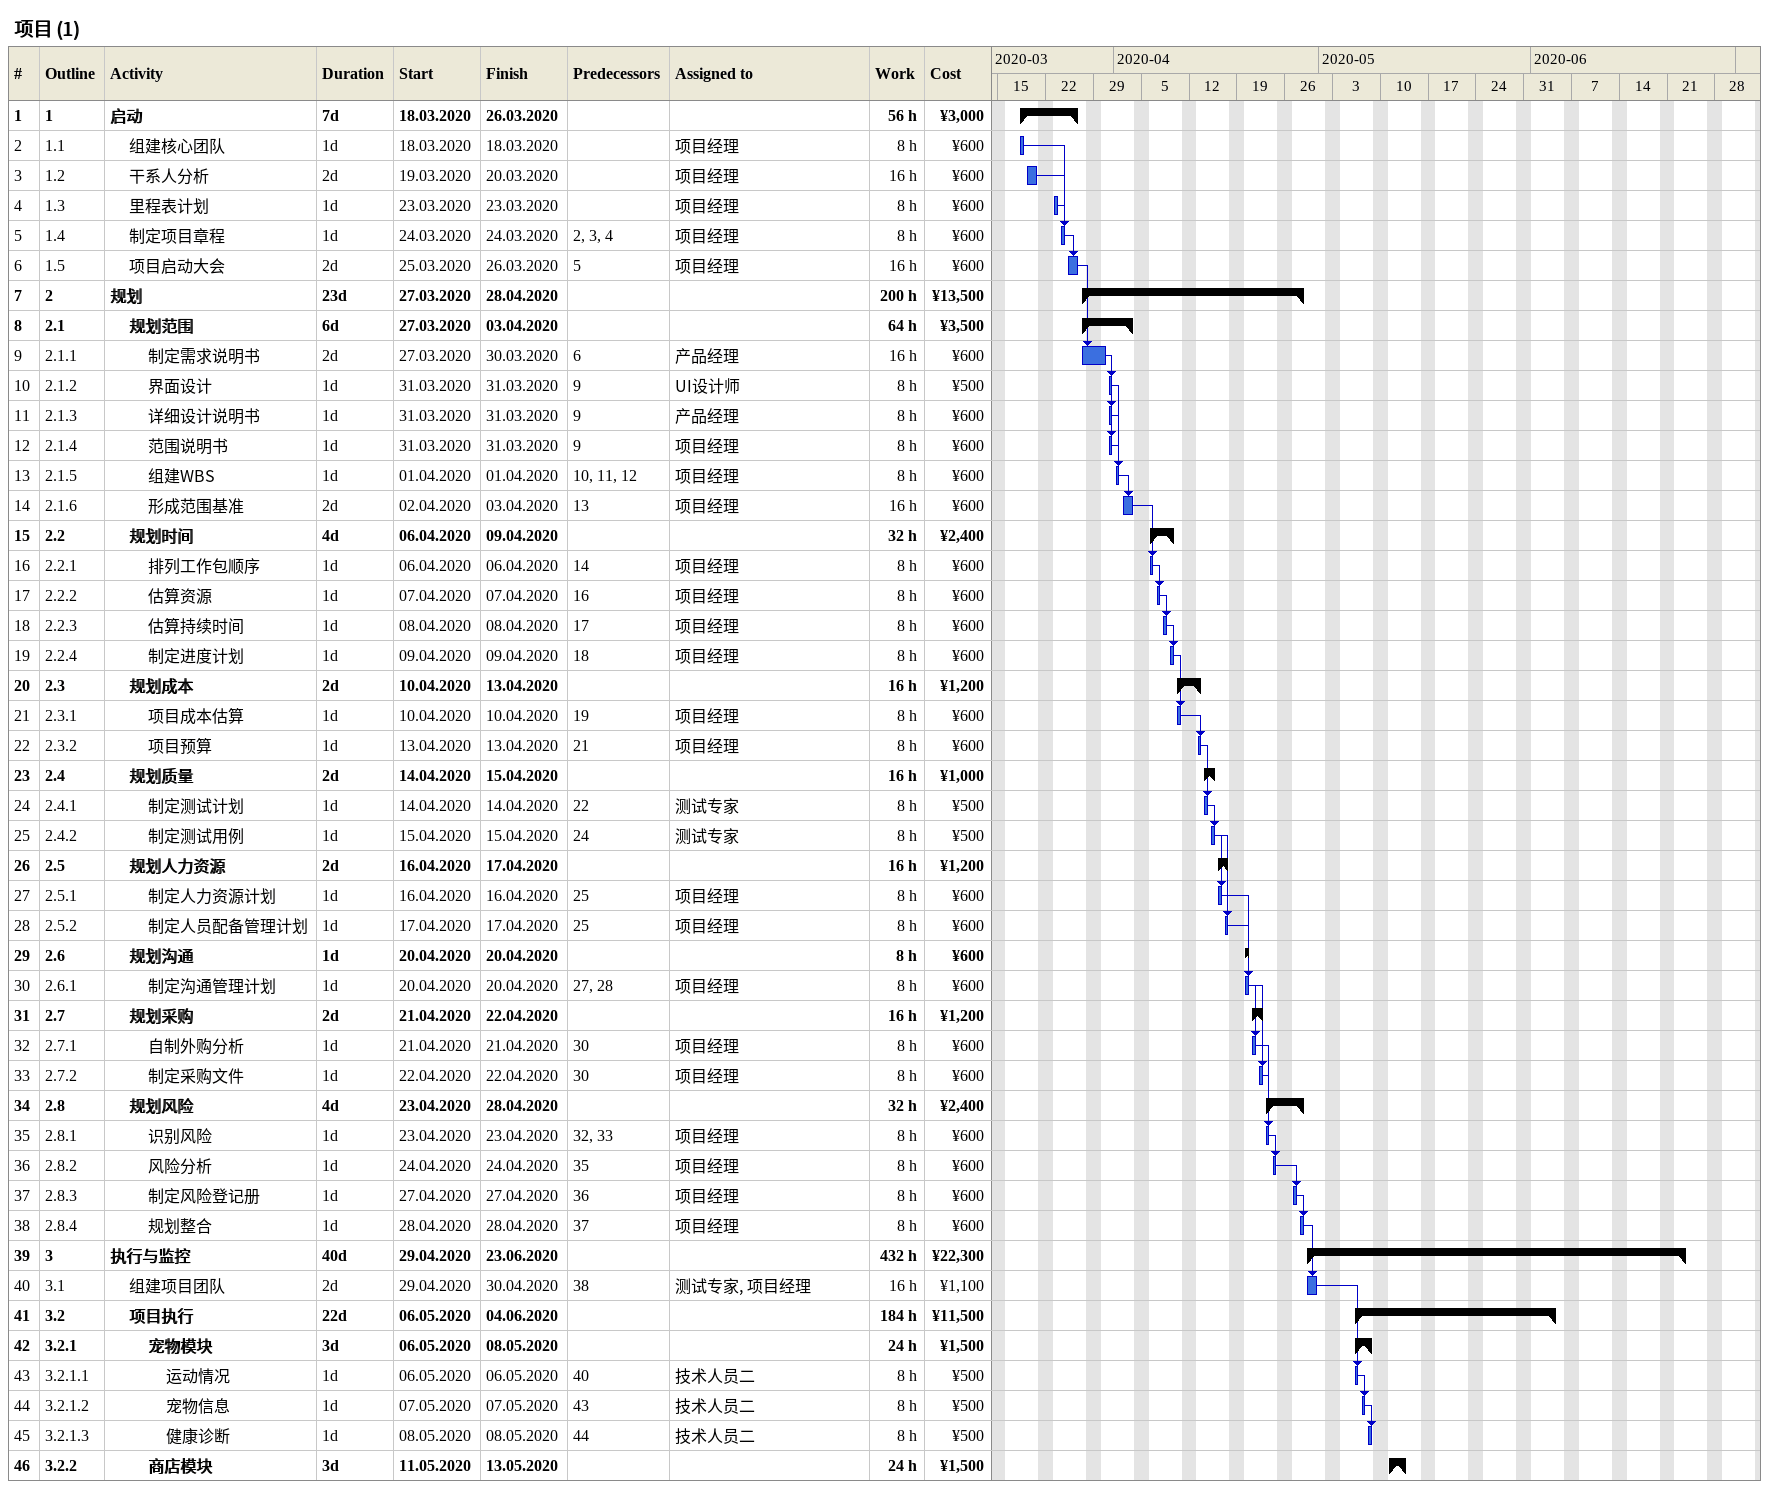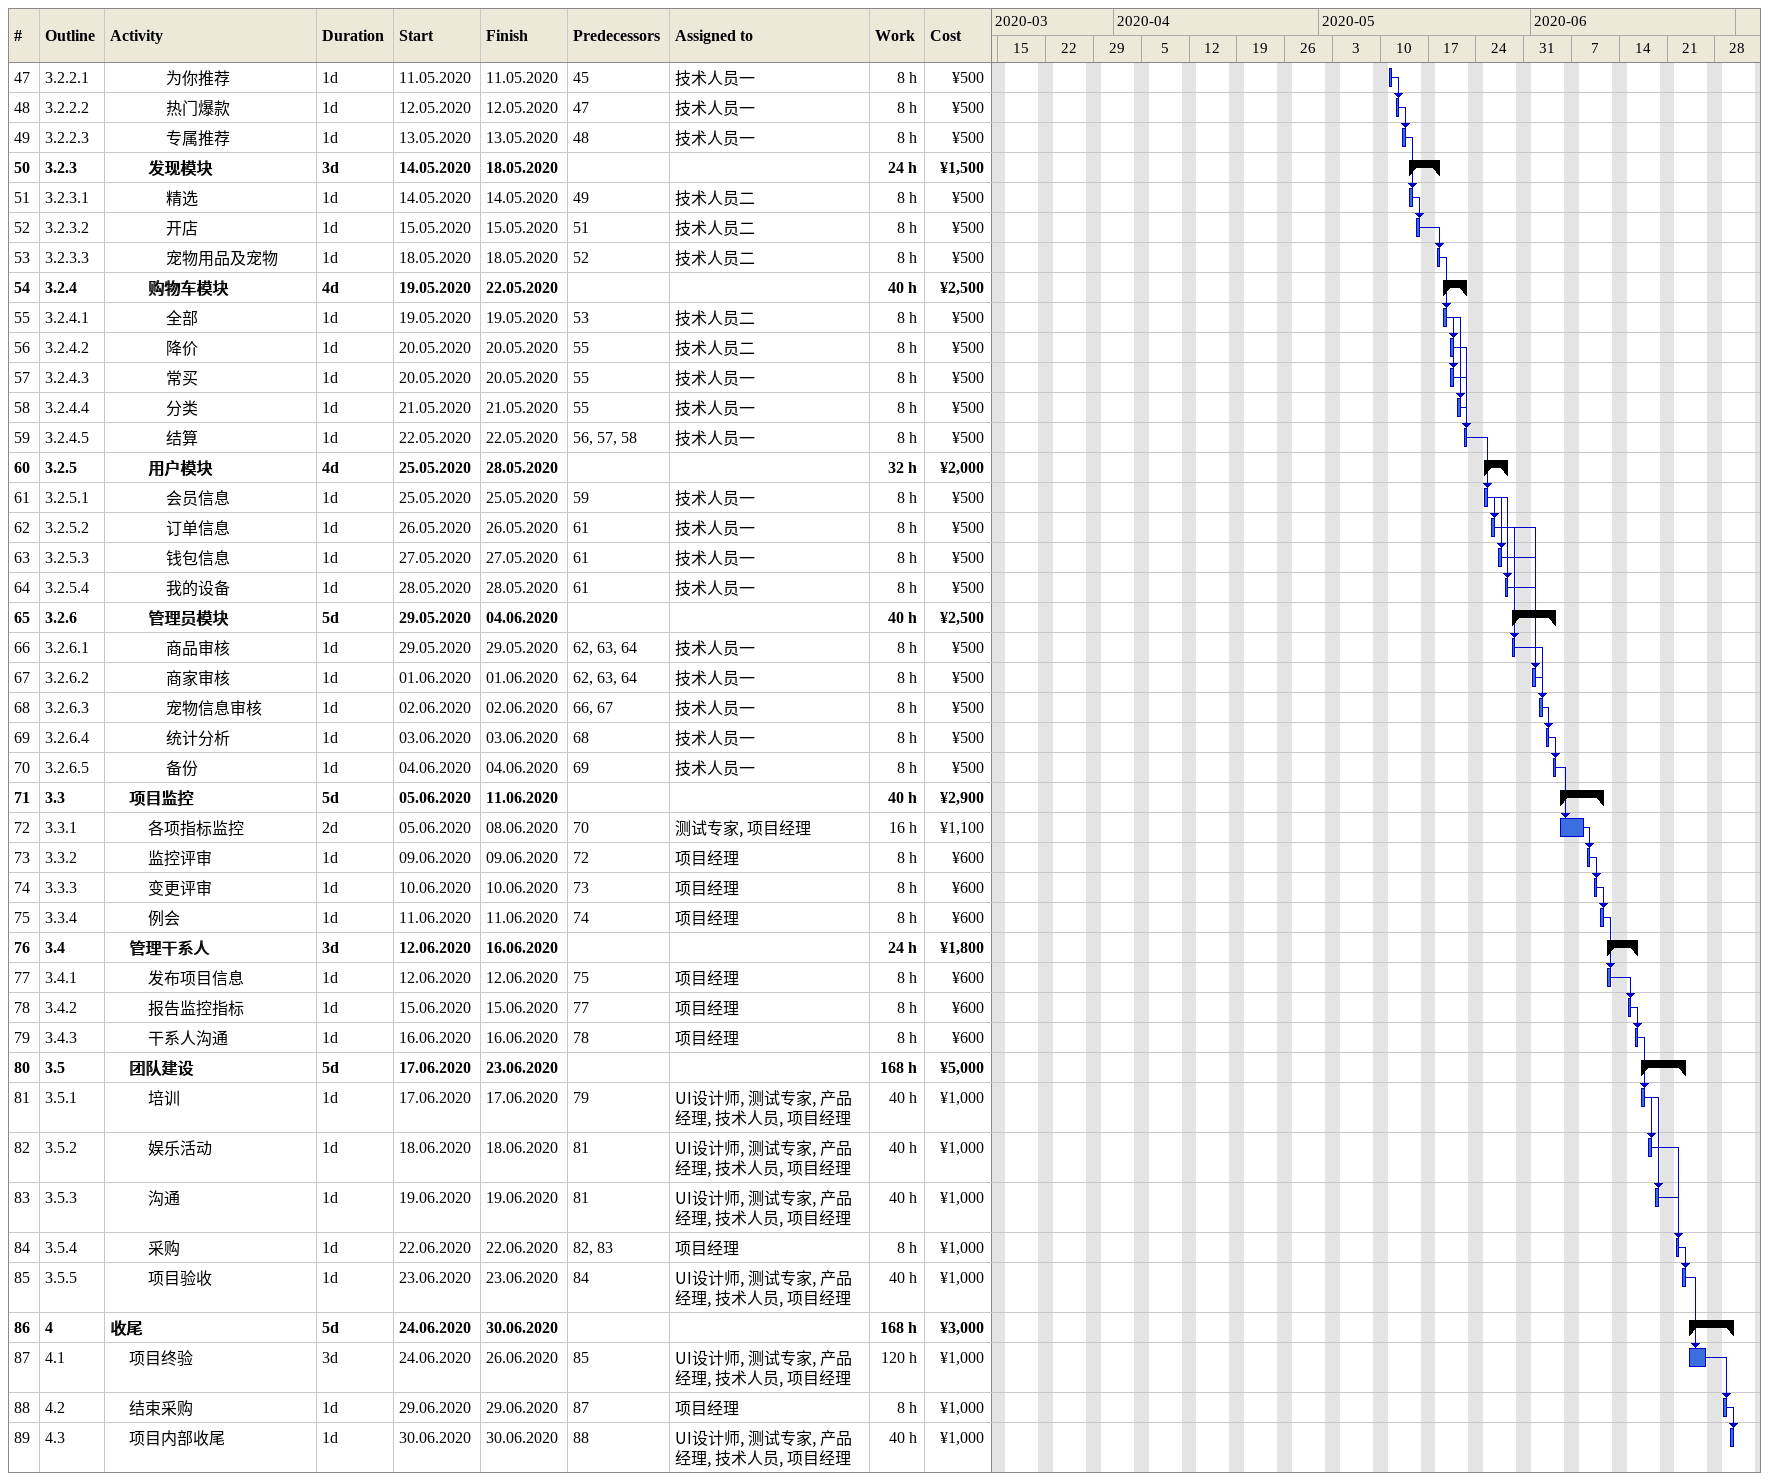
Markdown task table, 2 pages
项目 (1)

| ID | WBS | Task | Duration | Start | Finish | Predecessors | Resources | Work (h) | Cost (¥) |
|---|---|---|---|---|---|---|---|---|---|
| 1 | 1 | **启动** | 7d | 2020-03-18 | 2020-03-26 |  |  | 56 | 3000 |
| 2 | 1.1 | 组建核心团队 | 1d | 2020-03-18 | 2020-03-18 |  | 项目经理 | 8 | 600 |
| 3 | 1.2 | 干系人分析 | 2d | 2020-03-19 | 2020-03-20 |  | 项目经理 | 16 | 600 |
| 4 | 1.3 | 里程表计划 | 1d | 2020-03-23 | 2020-03-23 |  | 项目经理 | 8 | 600 |
| 5 | 1.4 | 制定项目章程 | 1d | 2020-03-24 | 2020-03-24 | 2, 3, 4 | 项目经理 | 8 | 600 |
| 6 | 1.5 | 项目启动大会 | 2d | 2020-03-25 | 2020-03-26 | 5 | 项目经理 | 16 | 600 |
| 7 | 2 | **规划** | 23d | 2020-03-27 | 2020-04-28 |  |  | 200 | 13500 |
| 8 | 2.1 | **规划范围** | 6d | 2020-03-27 | 2020-04-03 |  |  | 64 | 3500 |
| 9 | 2.1.1 | 制定需求说明书 | 2d | 2020-03-27 | 2020-03-30 | 6 | 产品经理 | 16 | 600 |
| 10 | 2.1.2 | 界面设计 | 1d | 2020-03-31 | 2020-03-31 | 9 | UI设计师 | 8 | 500 |
| 11 | 2.1.3 | 详细设计说明书 | 1d | 2020-03-31 | 2020-03-31 | 9 | 产品经理 | 8 | 600 |
| 12 | 2.1.4 | 范围说明书 | 1d | 2020-03-31 | 2020-03-31 | 9 | 项目经理 | 8 | 600 |
| 13 | 2.1.5 | 组建WBS | 1d | 2020-04-01 | 2020-04-01 | 10, 11, 12 | 项目经理 | 8 | 600 |
| 14 | 2.1.6 | 形成范围基准 | 2d | 2020-04-02 | 2020-04-03 | 13 | 项目经理 | 16 | 600 |
| 15 | 2.2 | **规划时间** | 4d | 2020-04-06 | 2020-04-09 |  |  | 32 | 2400 |
| 16 | 2.2.1 | 排列工作包顺序 | 1d | 2020-04-06 | 2020-04-06 | 14 | 项目经理 | 8 | 600 |
| 17 | 2.2.2 | 估算资源 | 1d | 2020-04-07 | 2020-04-07 | 16 | 项目经理 | 8 | 600 |
| 18 | 2.2.3 | 估算持续时间 | 1d | 2020-04-08 | 2020-04-08 | 17 | 项目经理 | 8 | 600 |
| 19 | 2.2.4 | 制定进度计划 | 1d | 2020-04-09 | 2020-04-09 | 18 | 项目经理 | 8 | 600 |
| 20 | 2.3 | **规划成本** | 2d | 2020-04-10 | 2020-04-13 |  |  | 16 | 1200 |
| 21 | 2.3.1 | 项目成本估算 | 1d | 2020-04-10 | 2020-04-10 | 19 | 项目经理 | 8 | 600 |
| 22 | 2.3.2 | 项目预算 | 1d | 2020-04-13 | 2020-04-13 | 21 | 项目经理 | 8 | 600 |
| 23 | 2.4 | **规划质量** | 2d | 2020-04-14 | 2020-04-15 |  |  | 16 | 1000 |
| 24 | 2.4.1 | 制定测试计划 | 1d | 2020-04-14 | 2020-04-14 | 22 | 测试专家 | 8 | 500 |
| 25 | 2.4.2 | 制定测试用例 | 1d | 2020-04-15 | 2020-04-15 | 24 | 测试专家 | 8 | 500 |
| 26 | 2.5 | **规划人力资源** | 2d | 2020-04-16 | 2020-04-17 |  |  | 16 | 1200 |
| 27 | 2.5.1 | 制定人力资源计划 | 1d | 2020-04-16 | 2020-04-16 | 25 | 项目经理 | 8 | 600 |
| 28 | 2.5.2 | 制定人员配备管理计划 | 1d | 2020-04-17 | 2020-04-17 | 25 | 项目经理 | 8 | 600 |
| 29 | 2.6 | **规划沟通** | 1d | 2020-04-20 | 2020-04-20 |  |  | 8 | 600 |
| 30 | 2.6.1 | 制定沟通管理计划 | 1d | 2020-04-20 | 2020-04-20 | 27, 28 | 项目经理 | 8 | 600 |
| 31 | 2.7 | **规划采购** | 2d | 2020-04-21 | 2020-04-22 |  |  | 16 | 1200 |
| 32 | 2.7.1 | 自制外购分析 | 1d | 2020-04-21 | 2020-04-21 | 30 | 项目经理 | 8 | 600 |
| 33 | 2.7.2 | 制定采购文件 | 1d | 2020-04-22 | 2020-04-22 | 30 | 项目经理 | 8 | 600 |
| 34 | 2.8 | **规划风险** | 4d | 2020-04-23 | 2020-04-28 |  |  | 32 | 2400 |
| 35 | 2.8.1 | 识别风险 | 1d | 2020-04-23 | 2020-04-23 | 32, 33 | 项目经理 | 8 | 600 |
| 36 | 2.8.2 | 风险分析 | 1d | 2020-04-24 | 2020-04-24 | 35 | 项目经理 | 8 | 600 |
| 37 | 2.8.3 | 制定风险登记册 | 1d | 2020-04-27 | 2020-04-27 | 36 | 项目经理 | 8 | 600 |
| 38 | 2.8.4 | 规划整合 | 1d | 2020-04-28 | 2020-04-28 | 37 | 项目经理 | 8 | 600 |
| 39 | 3 | **执行与监控** | 40d | 2020-04-29 | 2020-06-23 |  |  | 432 | 22300 |
| 40 | 3.1 | 组建项目团队 | 2d | 2020-04-29 | 2020-04-30 | 38 | 测试专家, 项目经理 | 16 | 1100 |
| 41 | 3.2 | **项目执行** | 22d | 2020-05-06 | 2020-06-04 |  |  | 184 | 11500 |
| 42 | 3.2.1 | **宠物模块** | 3d | 2020-05-06 | 2020-05-08 |  |  | 24 | 1500 |
| 43 | 3.2.1.1 | 运动情况 | 1d | 2020-05-06 | 2020-05-06 | 40 | 技术人员二 | 8 | 500 |
| 44 | 3.2.1.2 | 宠物信息 | 1d | 2020-05-07 | 2020-05-07 | 43 | 技术人员二 | 8 | 500 |
| 45 | 3.2.1.3 | 健康诊断 | 1d | 2020-05-08 | 2020-05-08 | 44 | 技术人员二 | 8 | 500 |
| 46 | 3.2.2 | **商店模块** | 3d | 2020-05-11 | 2020-05-13 |  |  | 24 | 1500 |
| 47 | 3.2.2.1 | 为你推荐 | 1d | 2020-05-11 | 2020-05-11 | 45 | 技术人员一 | 8 | 500 |
| 48 | 3.2.2.2 | 热门爆款 | 1d | 2020-05-12 | 2020-05-12 | 47 | 技术人员一 | 8 | 500 |
| 49 | 3.2.2.3 | 专属推荐 | 1d | 2020-05-13 | 2020-05-13 | 48 | 技术人员一 | 8 | 500 |
| 50 | 3.2.3 | **发现模块** | 3d | 2020-05-14 | 2020-05-18 |  |  | 24 | 1500 |
| 51 | 3.2.3.1 | 精选 | 1d | 2020-05-14 | 2020-05-14 | 49 | 技术人员二 | 8 | 500 |
| 52 | 3.2.3.2 | 开店 | 1d | 2020-05-15 | 2020-05-15 | 51 | 技术人员二 | 8 | 500 |
| 53 | 3.2.3.3 | 宠物用品及宠物 | 1d | 2020-05-18 | 2020-05-18 | 52 | 技术人员二 | 8 | 500 |
| 54 | 3.2.4 | **购物车模块** | 4d | 2020-05-19 | 2020-05-22 |  |  | 40 | 2500 |
| 55 | 3.2.4.1 | 全部 | 1d | 2020-05-19 | 2020-05-19 | 53 | 技术人员二 | 8 | 500 |
| 56 | 3.2.4.2 | 降价 | 1d | 2020-05-20 | 2020-05-20 | 55 | 技术人员二 | 8 | 500 |
| 57 | 3.2.4.3 | 常买 | 1d | 2020-05-20 | 2020-05-20 | 55 | 技术人员一 | 8 | 500 |
| 58 | 3.2.4.4 | 分类 | 1d | 2020-05-21 | 2020-05-21 | 55 | 技术人员一 | 8 | 500 |
| 59 | 3.2.4.5 | 结算 | 1d | 2020-05-22 | 2020-05-22 | 56, 57, 58 | 技术人员一 | 8 | 500 |
| 60 | 3.2.5 | **用户模块** | 4d | 2020-05-25 | 2020-05-28 |  |  | 32 | 2000 |
| 61 | 3.2.5.1 | 会员信息 | 1d | 2020-05-25 | 2020-05-25 | 59 | 技术人员一 | 8 | 500 |
| 62 | 3.2.5.2 | 订单信息 | 1d | 2020-05-26 | 2020-05-26 | 61 | 技术人员一 | 8 | 500 |
| 63 | 3.2.5.3 | 钱包信息 | 1d | 2020-05-27 | 2020-05-27 | 61 | 技术人员一 | 8 | 500 |
| 64 | 3.2.5.4 | 我的设备 | 1d | 2020-05-28 | 2020-05-28 | 61 | 技术人员一 | 8 | 500 |
| 65 | 3.2.6 | **管理员模块** | 5d | 2020-05-29 | 2020-06-04 |  |  | 40 | 2500 |
| 66 | 3.2.6.1 | 商品审核 | 1d | 2020-05-29 | 2020-05-29 | 62, 63, 64 | 技术人员一 | 8 | 500 |
| 67 | 3.2.6.2 | 商家审核 | 1d | 2020-06-01 | 2020-06-01 | 62, 63, 64 | 技术人员一 | 8 | 500 |
| 68 | 3.2.6.3 | 宠物信息审核 | 1d | 2020-06-02 | 2020-06-02 | 66, 67 | 技术人员一 | 8 | 500 |
| 69 | 3.2.6.4 | 统计分析 | 1d | 2020-06-03 | 2020-06-03 | 68 | 技术人员一 | 8 | 500 |
| 70 | 3.2.6.5 | 备份 | 1d | 2020-06-04 | 2020-06-04 | 69 | 技术人员一 | 8 | 500 |
| 71 | 3.3 | **项目监控** | 5d | 2020-06-05 | 2020-06-11 |  |  | 40 | 2900 |
| 72 | 3.3.1 | 各项指标监控 | 2d | 2020-06-05 | 2020-06-08 | 70 | 测试专家, 项目经理 | 16 | 1100 |
| 73 | 3.3.2 | 监控评审 | 1d | 2020-06-09 | 2020-06-09 | 72 | 项目经理 | 8 | 600 |
| 74 | 3.3.3 | 变更评审 | 1d | 2020-06-10 | 2020-06-10 | 73 | 项目经理 | 8 | 600 |
| 75 | 3.3.4 | 例会 | 1d | 2020-06-11 | 2020-06-11 | 74 | 项目经理 | 8 | 600 |
| 76 | 3.4 | **管理干系人** | 3d | 2020-06-12 | 2020-06-16 |  |  | 24 | 1800 |
| 77 | 3.4.1 | 发布项目信息 | 1d | 2020-06-12 | 2020-06-12 | 75 | 项目经理 | 8 | 600 |
| 78 | 3.4.2 | 报告监控指标 | 1d | 2020-06-15 | 2020-06-15 | 77 | 项目经理 | 8 | 600 |
| 79 | 3.4.3 | 干系人沟通 | 1d | 2020-06-16 | 2020-06-16 | 78 | 项目经理 | 8 | 600 |
| 80 | 3.5 | **团队建设** | 5d | 2020-06-17 | 2020-06-23 |  |  | 168 | 5000 |
| 81 | 3.5.1 | 培训 | 1d | 2020-06-17 | 2020-06-17 | 79 | UI设计师, 测试专家, 产品经理, 技术人员, 项目经理 | 40 | 1000 |
| 82 | 3.5.2 | 娱乐活动 | 1d | 2020-06-18 | 2020-06-18 | 81 | UI设计师, 测试专家, 产品经理, 技术人员, 项目经理 | 40 | 1000 |
| 83 | 3.5.3 | 沟通 | 1d | 2020-06-19 | 2020-06-19 | 81 | UI设计师, 测试专家, 产品经理, 技术人员, 项目经理 | 40 | 1000 |
| 84 | 3.5.4 | 采购 | 1d | 2020-06-22 | 2020-06-22 | 82, 83 | 项目经理 | 8 | 1000 |
| 85 | 3.5.5 | 项目验收 | 1d | 2020-06-23 | 2020-06-23 | 84 | UI设计师, 测试专家, 产品经理, 技术人员, 项目经理 | 40 | 1000 |
| 86 | 4 | **收尾** | 5d | 2020-06-24 | 2020-06-30 |  |  | 168 | 3000 |
| 87 | 4.1 | 项目终验 | 3d | 2020-06-24 | 2020-06-26 | 85 | UI设计师, 测试专家, 产品经理, 技术人员, 项目经理 | 120 | 1000 |
| 88 | 4.2 | 结束采购 | 1d | 2020-06-29 | 2020-06-29 | 87 | 项目经理 | 8 | 1000 |
| 89 | 4.3 | 项目内部收尾 | 1d | 2020-06-30 | 2020-06-30 | 88 | UI设计师, 测试专家, 产品经理, 技术人员, 项目经理 | 40 | 1000 |
